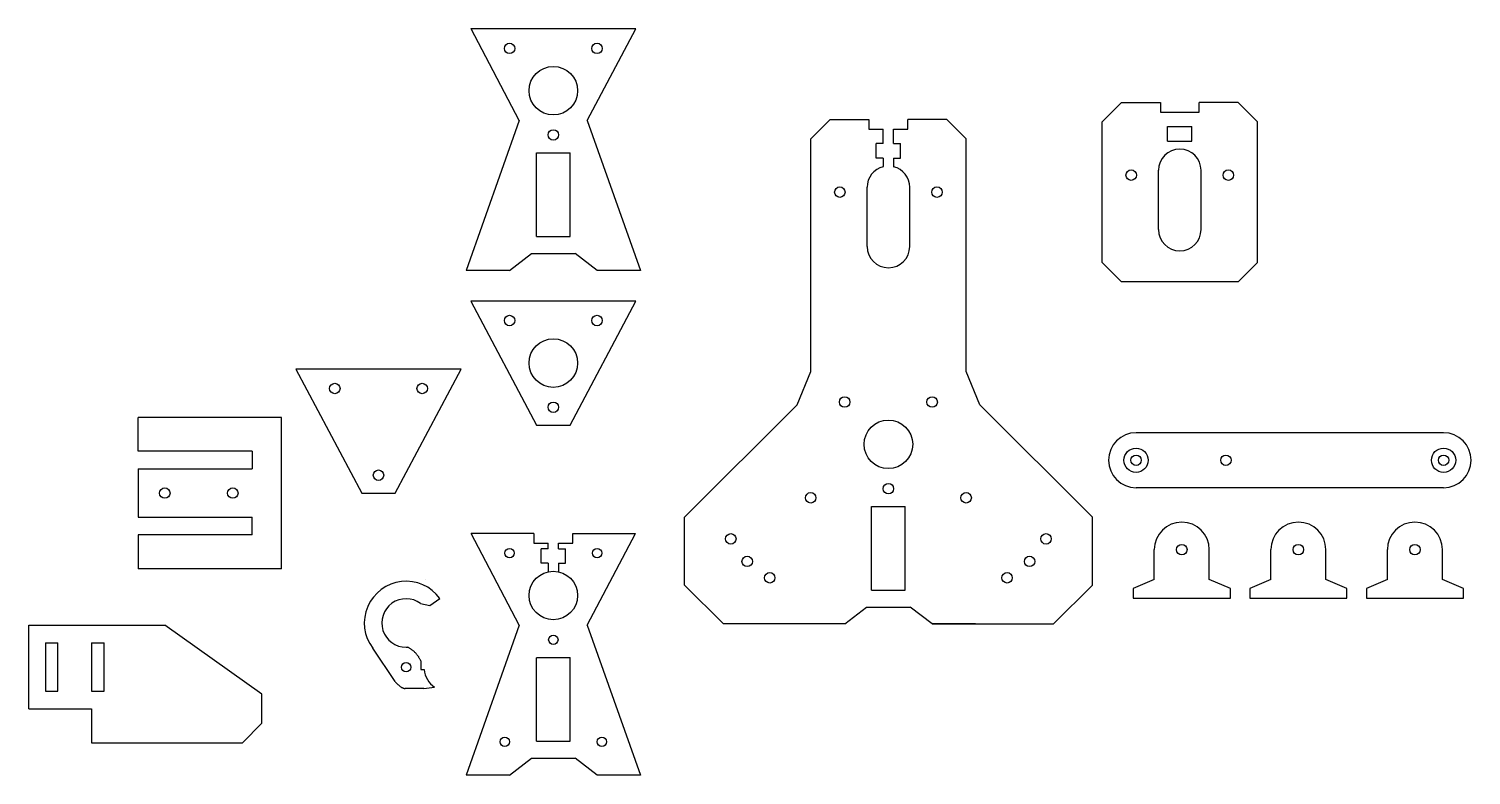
# Model space of a CAD drawing. Header units: inches. Extents: x -7.4 to 7.4, y -4.2 to 3.4.
import ezdxf

# ---------------------------------------------------------------- set-up
doc = ezdxf.new("R2010")
doc.units = ezdxf.units.IN
doc.header["$MEASUREMENT"] = 0
doc.layers.get('0').update_dxf_attribs({"lineweight": 25, "true_color": 0xffffff})

msp = doc.modelspace()

# ---------------------------------------------------------------- linework, layer by layer
for p, q in [((-1.15, 3.444), (-2.85, 3.444)), ((-2.35, 2.501), (-2.846, 3.444)), ((-1.65, 2.501), (-1.15, 3.444)), ((4.65, 2.687), (4.65, 2.687)), ((-2.35, 2.501), (-2.898, 0.956)), ((-1.65, 2.501), (-1.102, 0.956)), ((1.231, 1.202), (1.231, 1.812)), ((1.669, 1.202), (1.669, 1.812)), ((-2.45, 0.956), (-2.225, 1.131)), ((-2.225, 1.131), (-1.775, 1.131)), ((-1.55, 0.956), (-1.775, 1.131)), ((-2.45, 0.956), (-2.898, 0.956)), ((-2.45, 0.956), (-2.45, 0.956)), ((-1.102, 0.956), (-1.55, 0.956)), ((-1.15, 0.639), (-2.85, 0.639)), ((-2.85, 0.639), (-2.173, -0.639)), ((-1.828, -0.639), (-1.15, 0.639)), ((-2.95, -0.061), (-4.65, -0.061)), ((-4.65, -0.061), (-3.973, -1.339)), ((-3.628, -1.339), (-2.95, -0.061)), ((-6.276, -0.908), (-6.276, -0.558)), ((-4.8, -0.558), (-6.276, -0.558)), ((-4.8, -2.118), (-4.8, -0.558)), ((-2.173, -0.639), (-1.828, -0.639)), ((-5.1, -0.908), (-6.276, -0.908)), ((-5.1, -0.908), (-5.1, -1.088)), ((-6.276, -1.088), (-5.1, -1.088)), ((-3.973, -1.339), (-3.628, -1.339)), ((-6.276, -1.588), (-5.1, -1.588)), ((-5.1, -1.768), (-5.1, -1.588)), ((-6.276, -1.768), (-6.276, -2.118)), ((-5.1, -1.768), (-6.276, -1.768)), ((-2.35, -2.699), (-2.846, -1.756)), ((-2.2, -1.756), (-2.846, -1.756)), ((-1.8, -1.756), (-1.154, -1.756)), ((-1.65, -2.699), (-1.154, -1.756)), ((-4.8, -2.118), (-6.276, -2.118)), ((-3.316, -2.232), (-3.316, -2.232)), ((-3.367, -2.476), (-3.27, -2.498)), ((-3.27, -2.498), (-3.169, -2.424)), ((1, -2.687), (1.225, -2.513)), ((1.225, -2.513), (1.675, -2.513)), ((1.9, -2.687), (1.675, -2.513)), ((-7.4, -3.56), (-7.4, -2.7)), ((-7.4, -2.7), (-6, -2.7)), ((-5, -3.41), (-6, -2.7)), ((-2.35, -2.699), (-2.898, -4.244)), ((-1.65, -2.699), (-1.102, -4.244)), ((1, -2.687), (-0.249, -2.687)), ((1, -2.687), (0.552, -2.687)), ((1, -2.687), (1, -2.687)), ((1.9, -2.687), (3.149, -2.687)), ((2.348, -2.687), (1.9, -2.687)), ((-3.63, -3.28), (-3.859, -2.936)), ((-3.516, -2.927), (-3.498, -2.927)), ((-3.365, -3.066), (-3.363, -3.156)), ((-3.363, -3.156), (-3.33, -3.156)), ((-5, -3.71), (-5, -3.41)), ((-3.334, -3.353), (-3.526, -3.351)), ((-3.334, -3.353), (-3.222, -3.338)), ((-7.4, -3.56), (-6.755, -3.56)), ((-6.755, -3.56), (-6.755, -3.91)), ((-5.2, -3.91), (-5, -3.71)), ((-6.755, -3.91), (-5.2, -3.91)), ((-2.45, -4.244), (-2.225, -4.069)), ((-2.225, -4.069), (-1.775, -4.069)), ((-1.55, -4.244), (-1.775, -4.069)), ((-2.45, -4.244), (-2.898, -4.244)), ((-2.45, -4.244), (-2.45, -4.244)), ((-1.102, -4.244), (-1.55, -4.244))]:
    msp.add_line(p, q)
at = {"color": 7, "true_color": 0x000000}
for p, q in [((3.85, 2.687), (3.65, 2.487)), ((3.85, 2.687), (4.25, 2.687)), ((4.25, 2.687), (4.25, 2.587)), ((4.65, 2.587), (4.65, 2.687)), ((5.05, 2.687), (4.65, 2.687)), ((5.05, 2.687), (5.25, 2.487)), ((4.25, 2.587), (4.65, 2.587)), ((0.85, 2.512), (0.65, 2.312)), ((0.85, 2.512), (1.25, 2.512)), ((1.25, 2.512), (1.25, 2.412)), ((1.25, 2.412), (1.396, 2.412)), ((1.396, 2.262), (1.396, 2.412)), ((1.504, 2.262), (1.504, 2.412)), ((1.504, 2.412), (1.65, 2.412)), ((1.65, 2.412), (1.65, 2.512)), ((2.05, 2.512), (1.65, 2.512)), ((1.65, 2.512), (1.65, 2.512)), ((2.05, 2.512), (2.25, 2.312)), ((3.65, 1.037), (3.65, 2.487)), ((5.25, 1.037), (5.25, 2.487)), ((0.65, -0.087), (0.65, 2.312)), ((1.325, 2.112), (1.325, 2.262)), ((1.396, 2.262), (1.325, 2.262)), ((1.504, 2.262), (1.575, 2.262)), ((1.575, 2.112), (1.575, 2.262)), ((2.25, -0.087), (2.25, 2.312)), ((1.396, 2.112), (1.325, 2.112)), ((1.396, 2.112), (1.396, 2.025)), ((1.504, 2.112), (1.575, 2.112)), ((1.504, 2.112), (1.504, 2.025)), ((3.85, 0.837), (3.65, 1.037)), ((5.25, 1.037), (5.05, 0.837)), ((5.05, 0.837), (3.85, 0.837)), ((0.509, -0.429), (0.65, -0.087)), ((2.391, -0.429), (2.25, -0.087)), ((-0.65, -1.587), (0.509, -0.429)), ((3.55, -1.587), (2.391, -0.429)), ((7.166, -0.717), (4, -0.717)), ((-6.276, -1.088), (-6.276, -1.588)), ((7.166, -1.283), (4, -1.283)), ((-0.65, -2.287), (-0.65, -1.587)), ((3.55, -2.287), (3.55, -1.587)), ((-2.2, -1.756), (-2.2, -1.856)), ((-1.8, -1.856), (-1.8, -1.756)), ((-2.2, -1.856), (-2.054, -1.856)), ((-2.125, -2.061), (-2.125, -1.911)), ((-2.054, -1.911), (-2.125, -1.911)), ((-2.054, -1.911), (-2.054, -1.856)), ((-1.946, -1.911), (-1.946, -1.856)), ((-1.946, -1.856), (-1.8, -1.856)), ((-1.946, -1.911), (-1.875, -1.911)), ((-1.875, -2.061), (-1.875, -1.911)), ((4.187, -2.229), (4.187, -1.921)), ((4.754, -2.229), (4.754, -1.921)), ((5.387, -2.229), (5.387, -1.921)), ((5.954, -2.229), (5.954, -1.921)), ((6.587, -2.229), (6.587, -1.921)), ((7.154, -2.229), (7.154, -1.921)), ((-2.054, -2.061), (-2.125, -2.061)), ((-2.054, -2.061), (-2.054, -2.149)), ((-1.946, -2.061), (-1.875, -2.061)), ((-1.946, -2.061), (-1.946, -2.149)), ((-0.249, -2.687), (-0.65, -2.287)), ((3.149, -2.687), (3.55, -2.287)), ((4.187, -2.229), (3.971, -2.321)), ((3.971, -2.321), (3.971, -2.421)), ((4.971, -2.321), (4.754, -2.229)), ((4.971, -2.421), (4.971, -2.321)), ((5.387, -2.229), (5.171, -2.321)), ((5.171, -2.321), (5.171, -2.421)), ((6.171, -2.321), (5.954, -2.229)), ((6.171, -2.421), (6.171, -2.321)), ((6.587, -2.229), (6.371, -2.321)), ((6.371, -2.321), (6.371, -2.421)), ((7.371, -2.321), (7.154, -2.229)), ((7.371, -2.421), (7.371, -2.321)), ((3.971, -2.421), (4.971, -2.421)), ((5.171, -2.421), (6.171, -2.421)), ((6.371, -2.421), (7.371, -2.421))]:
    msp.add_line(p, q, dxfattribs=at)
at = {"color": 3, "true_color": 0x00ff00}
for p, q in [((4.325, 2.287), (4.325, 2.437)), ((4.325, 2.437), (4.575, 2.437)), ((4.575, 2.287), (4.575, 2.437)), ((4.325, 2.287), (4.575, 2.287)), ((-2.173, 1.306), (-2.173, 2.166)), ((-2.173, 2.167), (-1.828, 2.167)), ((-2.173, 2.166), (-1.828, 2.166)), ((-1.828, 1.306), (-1.828, 2.167)), ((4.231, 1.377), (4.231, 1.987)), ((4.669, 1.377), (4.669, 1.987)), ((-2.173, 1.306), (-1.828, 1.306)), ((1.277, -1.476), (1.622, -1.476)), ((1.277, -2.338), (1.277, -1.477)), ((1.622, -2.338), (1.622, -1.476)), ((1.277, -2.338), (1.622, -2.338)), ((-7.23, -2.88), (-7.1, -2.88)), ((-7.23, -2.88), (-7.23, -3.38)), ((-7.1, -3.38), (-7.1, -2.88)), ((-6.755, -2.88), (-6.625, -2.88)), ((-6.755, -2.88), (-6.755, -3.38)), ((-6.625, -3.38), (-6.625, -2.88)), ((-2.173, -3.894), (-2.173, -3.034)), ((-2.173, -3.033), (-1.828, -3.033)), ((-1.828, -3.894), (-1.828, -3.033)), ((-7.23, -3.38), (-7.1, -3.38)), ((-6.755, -3.38), (-6.625, -3.38)), ((-2.173, -3.894), (-1.828, -3.894))]:
    msp.add_line(p, q, dxfattribs=at)
for centre, radius in [((-2.45, 3.243), 0.0539), ((-1.55, 3.243), 0.0539), ((-2, 2.807), 0.25), ((-2, 2.351), 0.0539), ((3.95, 1.937), 0.0539), ((4.95, 1.937), 0.0539), ((0.95, 1.762), 0.0539), ((1.95, 1.762), 0.0539), ((-2.45, 0.439), 0.0539), ((-1.55, 0.439), 0.0539), ((-2, 0.001), 0.25), ((-4.25, -0.261), 0.0539), ((-3.35, -0.261), 0.0539), ((-2, -0.454), 0.0539), ((1, -0.4), 0.0539), ((1.9, -0.4), 0.0539), ((1.45, -0.836), 0.25), ((4, -1), 0.125), ((7.166, -1), 0.125), ((4, -1), 0.0539), ((4.925, -1), 0.0539), ((7.166, -1), 0.0539), ((-3.8, -1.154), 0.0539), ((-6, -1.338), 0.0539), ((-5.3, -1.338), 0.0539), ((0.65, -1.387), 0.0539), ((1.45, -1.293), 0.0539), ((2.25, -1.387), 0.0539), ((-0.173, -1.81), 0.0539), ((3.073, -1.81), 0.0539), ((-2.45, -1.957), 0.0482), ((-1.55, -1.957), 0.0482), ((4.471, -1.921), 0.0539), ((5.671, -1.921), 0.0539), ((6.871, -1.921), 0.0539), ((-0.004, -2.042), 0.0539), ((2.904, -2.042), 0.0539), ((-2, -2.393), 0.25), ((0.228, -2.211), 0.0539), ((2.672, -2.211), 0.0539), ((-2, -2.849), 0.0482), ((-3.516, -3.132), 0.0482), ((-2.5, -3.9), 0.0482), ((-1.5, -3.9), 0.0482)]:
    msp.add_circle(centre, radius, dxfattribs=at)
for centre, start, end in [((4.45, 1.987), 0, 180), ((4.45, 1.377), 180, 0)]:
    msp.add_arc(centre, 0.219, start, end, dxfattribs=at)
for centre, radius, start, end in [((1.45, 1.812), 0.219, 104.2588, 180), ((1.45, 1.812), 0.219, 0, 75.7412), ((1.45, 1.202), 0.219, 180, 0), ((-3.516, -2.677), 0.43, 36.1115, 217.0535)]:
    msp.add_arc(centre, radius, start, end)
at = {"color": 7, "true_color": 0x000000}
for centre, radius, start, end in [((4, -1), 0.283, 90, 270), ((7.166, -1), 0.283, 270, 90), ((4.471, -1.921), 0.283, 0, 180), ((5.671, -1.921), 0.283, 0, 180), ((6.871, -1.921), 0.283, 0, 180), ((-3.516, -2.677), 0.25, 53.3958, 270), ((-3.081, -3.132), 0.25, 185.5208, 235.7351)]:
    msp.add_arc(centre, radius, start, end, dxfattribs=at)
for points in [[(-3.365, -3.066), (-3.408, -2.972), (-3.498, -2.927)], [(-3.63, -3.28), (-3.563, -3.352), (-3.526, -3.351)]]:
    msp.add_open_spline(points, degree=2)

doc.saveas('drawing.dxf')
